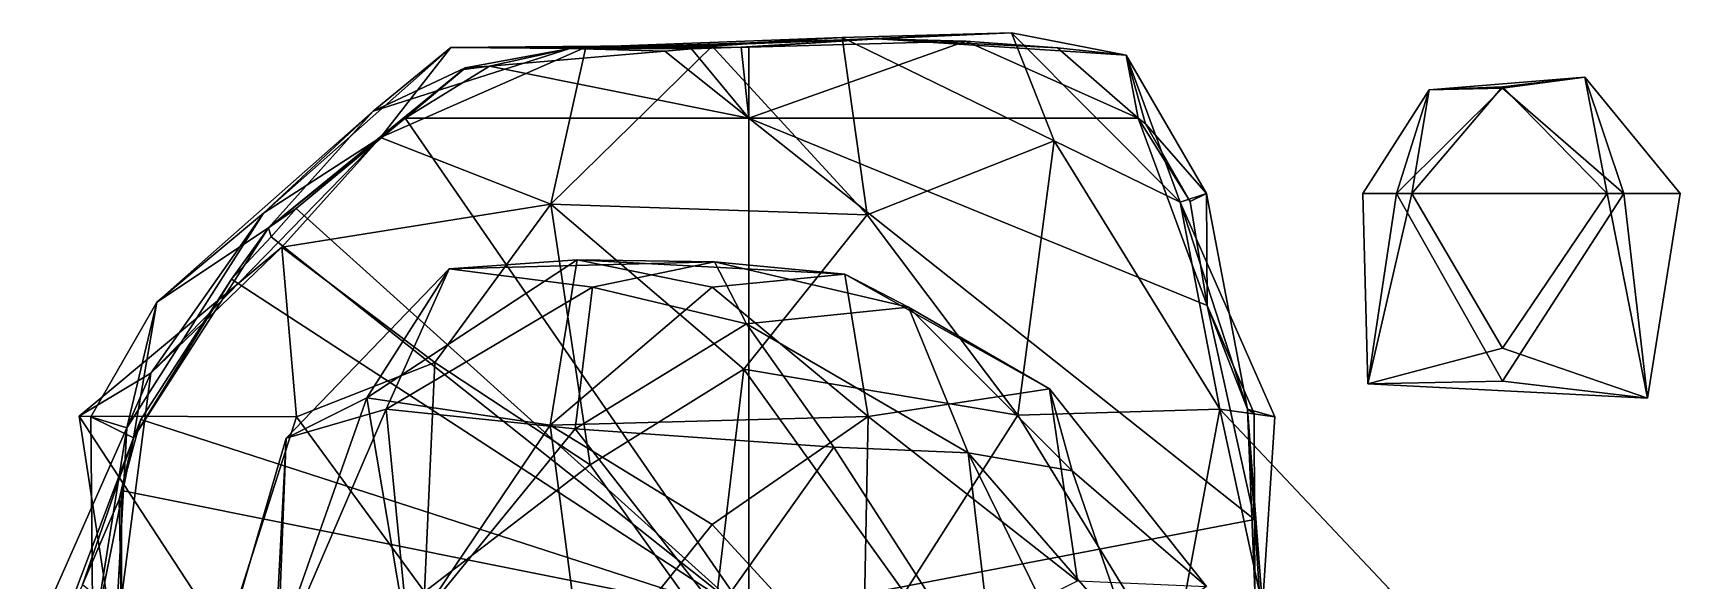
# Model space of a CAD drawing. Extents: x 290034 to 295698, y 4553723 to 4561693.
# Drawn here: x 292612.9 to 292744.2, y 4558003 to 4558046.6 of the extents above; entities that cross this region are included whole.
import ezdxf

# ---------------------------------------------------------------- set-up
doc = ezdxf.new("R2010")
doc.units = 0
doc.layers.add('Au_ppm_Pref_-_0_2', color=7, linetype='CONTINUOUS')

msp = doc.modelspace()

# ---------------------------------------------------------------- linework, layer by layer
at = {"layer": 'Au_ppm_Pref_-_0_2'}
for points in [[(292657, 4558045.49, 1889.56), (292667.09, 4558045.66, 1894.43), (292646.25, 4558045.46, 1894.64)], [(292646.25, 4558045.46, 1894.64), (292667.09, 4558045.66, 1894.43), (292655.72, 4558045.39, 1900.79)], [(292657, 4558045.49, 1889.56), (292654.22, 4558032.98, 1882.99), (292667.06, 4558045.57, 1884.8)], [(292679.43, 4558032.13, 1883.72), (292667.06, 4558045.57, 1884.8), (292654.22, 4558032.98, 1882.99)], [(292680.25, 4558046.15, 1900.71), (292669.38, 4558045.49, 1905.72), (292655.72, 4558045.39, 1900.79)], [(292680.25, 4558046.15, 1900.71), (292655.72, 4558045.39, 1900.79), (292667.09, 4558045.66, 1894.43)], [(292657, 4558045.49, 1889.56), (292677.44, 4558046.25, 1889.46), (292667.09, 4558045.66, 1894.43)], [(292657, 4558045.49, 1889.56), (292667.06, 4558045.57, 1884.8), (292677.44, 4558046.25, 1889.46)], [(292679.43, 4558032.13, 1883.72), (292677.44, 4558046.25, 1889.46), (292667.06, 4558045.57, 1884.8)], [(292680.25, 4558046.15, 1900.71), (292667.09, 4558045.66, 1894.43), (292690.92, 4558046.62, 1895.69)], [(292677.44, 4558046.25, 1889.46), (292690.92, 4558046.62, 1895.69), (292667.09, 4558045.66, 1894.43)], [(292669.38, 4558045.49, 1905.72), (292680.25, 4558046.15, 1900.71), (292670, 4558045.5, 1905.69)], [(292670, 4558045.5, 1905.69), (292680.25, 4558046.15, 1900.71), (292687.28, 4558045.96, 1903.99)], [(292670, 4558045.5, 1905.69), (292687.28, 4558045.96, 1903.99), (292670, 4558039.84, 1906.25)], [(292687.28, 4558045.96, 1903.99), (292701.03, 4558039.84, 1903.29), (292670, 4558039.84, 1906.25)], [(292677.44, 4558046.25, 1889.46), (292694.32, 4558038.03, 1888.44), (292690.92, 4558046.62, 1895.69)], [(292679.43, 4558032.13, 1883.72), (292694.32, 4558038.03, 1888.44), (292677.44, 4558046.25, 1889.46)], [(292680.25, 4558046.15, 1900.71), (292690.92, 4558046.62, 1895.69), (292700.05, 4558044.85, 1900.58)], [(292680.25, 4558046.15, 1900.71), (292694.6, 4558045.44, 1903.34), (292687.28, 4558045.96, 1903.99)], [(292680.25, 4558046.15, 1900.71), (292700.05, 4558044.85, 1900.58), (292694.6, 4558045.44, 1903.34)], [(292701.03, 4558039.84, 1903.29), (292687.28, 4558045.96, 1903.99), (292694.6, 4558045.44, 1903.34)], [(292690.92, 4558046.62, 1895.69), (292694.32, 4558038.03, 1888.44), (292704.36, 4558033.14, 1894.52)], [(292704.36, 4558033.14, 1894.52), (292700.05, 4558044.85, 1900.58), (292690.92, 4558046.62, 1895.69)], [(292646.25, 4558045.46, 1894.64), (292640.04, 4558040.38, 1900.6), (292631.31, 4558032.26, 1894.34)], [(292631.31, 4558032.26, 1894.34), (292640.63, 4558038.28, 1888.61), (292646.25, 4558045.46, 1894.64)], [(292655.72, 4558045.39, 1900.79), (292640.04, 4558040.38, 1900.6), (292646.25, 4558045.46, 1894.64)], [(292647.39, 4558043.83, 1906.52), (292640.04, 4558040.38, 1900.6), (292655.72, 4558045.39, 1900.79)], [(292657, 4558045.49, 1889.56), (292646.25, 4558045.46, 1894.64), (292640.63, 4558038.28, 1888.61)], [(292657, 4558045.49, 1889.56), (292640.63, 4558038.28, 1888.61), (292654.22, 4558032.98, 1882.99)], [(292655.72, 4558045.39, 1900.79), (292649.33, 4558043.98, 1906.55), (292647.39, 4558043.83, 1906.52)], [(292655.72, 4558045.39, 1900.79), (292663.29, 4558045.16, 1906.05), (292649.33, 4558043.98, 1906.55)], [(292663.29, 4558045.16, 1906.05), (292670, 4558039.84, 1906.25), (292649.33, 4558043.98, 1906.55)], [(292655.72, 4558045.39, 1900.79), (292669.38, 4558045.49, 1905.72), (292665.43, 4558045.35, 1905.92)], [(292655.72, 4558045.39, 1900.79), (292665.43, 4558045.35, 1905.92), (292663.29, 4558045.16, 1906.05)], [(292663.29, 4558045.16, 1906.05), (292665.43, 4558045.35, 1905.92), (292670, 4558039.84, 1906.25)], [(292665.43, 4558045.35, 1905.92), (292669.38, 4558045.49, 1905.72), (292670, 4558039.84, 1906.25)], [(292669.38, 4558045.49, 1905.72), (292670, 4558045.5, 1905.69), (292670, 4558039.84, 1906.25)], [(292700.05, 4558044.85, 1900.58), (292701.03, 4558039.84, 1903.29), (292694.6, 4558045.44, 1903.34)], [(292700.05, 4558044.85, 1900.58), (292706.47, 4558033.84, 1900.58), (292701.6, 4558039.37, 1903.27)], [(292701.03, 4558039.84, 1903.29), (292700.05, 4558044.85, 1900.58), (292701.6, 4558039.37, 1903.27)], [(292704.36, 4558033.14, 1894.52), (292706.47, 4558033.84, 1900.58), (292700.05, 4558044.85, 1900.58)], [(292631.71, 4558031.08, 1906.34), (292647.39, 4558043.83, 1906.52), (292642.6, 4558039.84, 1907.06)], [(292631.71, 4558031.08, 1906.34), (292640.04, 4558040.38, 1900.6), (292647.39, 4558043.83, 1906.52)], [(292647.26, 4558043.71, 1906.63), (292649.33, 4558043.98, 1906.55), (292642.6, 4558039.84, 1907.06)], [(292649.33, 4558043.98, 1906.55), (292670, 4558039.84, 1906.25), (292642.6, 4558039.84, 1907.06)], [(292642.6, 4558039.84, 1907.06), (292647.39, 4558043.83, 1906.52), (292647.26, 4558043.71, 1906.63)], [(292647.56, 4558043.87, 1906.61), (292649.33, 4558043.98, 1906.55), (292647.26, 4558043.71, 1906.63)], [(292647.39, 4558043.83, 1906.52), (292647.56, 4558043.87, 1906.61), (292647.26, 4558043.71, 1906.63)], [(292647.39, 4558043.83, 1906.52), (292649.33, 4558043.98, 1906.55), (292647.56, 4558043.87, 1906.61)], [(292724.22, 4558042.1, 1775.86), (292736.61, 4558043.11, 1775.86), (292730.06, 4558042.22, 1778.65)], [(292736.61, 4558043.11, 1775.86), (292724.22, 4558042.1, 1775.86), (292730.06, 4558042.34, 1773.02)], [(292738.38, 4558033.84, 1771.94), (292736.61, 4558043.11, 1775.86), (292730.06, 4558042.34, 1773.02)], [(292736.61, 4558043.11, 1775.86), (292739.72, 4558033.84, 1780.41), (292730.06, 4558042.22, 1778.65)], [(292738.38, 4558033.84, 1771.94), (292744.2, 4558033.84, 1775.86), (292736.61, 4558043.11, 1775.86)], [(292736.61, 4558043.11, 1775.86), (292744.2, 4558033.84, 1775.86), (292739.72, 4558033.84, 1780.41)], [(292718.91, 4558033.84, 1775.86), (292724.22, 4558042.1, 1775.86), (292721.61, 4558033.84, 1779.84)], [(292724.22, 4558042.1, 1775.86), (292718.91, 4558033.84, 1775.86), (292722.83, 4558033.84, 1772.45)], [(292724.22, 4558042.1, 1775.86), (292730.06, 4558042.22, 1778.65), (292721.61, 4558033.84, 1779.84)], [(292739.72, 4558033.84, 1780.41), (292721.61, 4558033.84, 1779.84), (292730.06, 4558042.22, 1778.65)], [(292738.38, 4558033.84, 1771.94), (292730.06, 4558042.34, 1773.02), (292722.83, 4558033.84, 1772.45)], [(292724.22, 4558042.1, 1775.86), (292722.83, 4558033.84, 1772.45), (292730.06, 4558042.34, 1773.02)], [(292622.8, 4558025.16, 1900.58), (292640.04, 4558040.38, 1900.6), (292631.71, 4558031.08, 1906.34)], [(292631.31, 4558032.26, 1894.34), (292640.04, 4558040.38, 1900.6), (292622.8, 4558025.16, 1900.58)], [(292633.92, 4558032.64, 1907.84), (292631.71, 4558031.08, 1906.34), (292642.6, 4558039.84, 1907.06)], [(292642.6, 4558039.84, 1907.06), (292670, 4558000.15, 1909.14), (292633.92, 4558032.64, 1907.84)], [(292642.6, 4558039.84, 1907.06), (292670, 4558039.84, 1906.25), (292670, 4558000.15, 1909.14)], [(292710.3, 4558007.86, 1904.57), (292670, 4558000.15, 1909.14), (292670, 4558039.84, 1906.25)], [(292701.03, 4558039.84, 1903.29), (292706.51, 4558024.91, 1903.78), (292670, 4558039.84, 1906.25)], [(292706.51, 4558024.91, 1903.78), (292710.3, 4558007.86, 1904.57), (292670, 4558039.84, 1906.25)], [(292701.03, 4558039.84, 1903.29), (292705.16, 4558033.19, 1903.35), (292706.51, 4558024.91, 1903.78)], [(292701.03, 4558039.84, 1903.29), (292701.6, 4558039.37, 1903.27), (292705.16, 4558033.19, 1903.35)], [(292701.6, 4558039.37, 1903.27), (292706.47, 4558033.84, 1900.58), (292705.16, 4558033.19, 1903.35)], [(292631.31, 4558032.26, 1894.34), (292622.33, 4558019.5, 1888.71), (292640.63, 4558038.28, 1888.61)], [(292632.78, 4558029.56, 1884.2), (292640.63, 4558038.28, 1888.61), (292622.33, 4558019.5, 1888.71)], [(292654.22, 4558032.98, 1882.99), (292640.63, 4558038.28, 1888.61), (292632.78, 4558029.56, 1884.2)], [(292691.44, 4558016.17, 1883.5), (292694.32, 4558038.03, 1888.44), (292679.43, 4558032.13, 1883.72)], [(292691.44, 4558016.17, 1883.5), (292707.52, 4558016.65, 1887.97), (292694.32, 4558038.03, 1888.44)], [(292694.32, 4558038.03, 1888.44), (292707.52, 4558016.65, 1887.97), (292704.36, 4558033.14, 1894.52)], [(292704.36, 4558033.14, 1894.52), (292709.74, 4558016.65, 1900.6), (292706.47, 4558033.84, 1900.58)], [(292705.16, 4558033.19, 1903.35), (292706.47, 4558033.84, 1900.58), (292706.51, 4558024.91, 1903.78)], [(292706.47, 4558033.84, 1900.58), (292709.74, 4558016.65, 1900.6), (292706.51, 4558024.91, 1903.78)], [(292719.32, 4558018.65, 1775.86), (292718.91, 4558033.84, 1775.86), (292721.61, 4558033.84, 1779.84)], [(292718.91, 4558033.84, 1775.86), (292719.32, 4558018.65, 1775.86), (292722.83, 4558033.84, 1772.45)], [(292719.32, 4558018.65, 1775.86), (292721.61, 4558033.84, 1779.84), (292730.06, 4558018.87, 1780.85)], [(292719.32, 4558018.65, 1775.86), (292730.06, 4558021.49, 1771.74), (292722.83, 4558033.84, 1772.45)], [(292730.06, 4558018.87, 1780.85), (292721.61, 4558033.84, 1779.84), (292739.72, 4558033.84, 1780.41)], [(292738.38, 4558033.84, 1771.94), (292722.83, 4558033.84, 1772.45), (292730.06, 4558021.49, 1771.74)], [(292738.38, 4558033.84, 1771.94), (292730.06, 4558021.49, 1771.74), (292741.6, 4558017.52, 1775.86)], [(292741.6, 4558017.52, 1775.86), (292730.06, 4558018.87, 1780.85), (292739.72, 4558033.84, 1780.41)], [(292738.38, 4558033.84, 1771.94), (292741.6, 4558017.52, 1775.86), (292744.2, 4558033.84, 1775.86)], [(292744.2, 4558033.84, 1775.86), (292741.6, 4558017.52, 1775.86), (292739.72, 4558033.84, 1780.41)], [(292631.71, 4558031.08, 1906.34), (292633.92, 4558032.64, 1907.84), (292631.93, 4558030.37, 1908.07)], [(292633.92, 4558032.64, 1907.84), (292670, 4558000.15, 1909.14), (292631.93, 4558030.37, 1908.07)], [(292654.22, 4558032.98, 1882.99), (292632.78, 4558029.56, 1884.2), (292644.97, 4558020.37, 1879.85)], [(292644.97, 4558020.37, 1879.85), (292657.35, 4558012.21, 1879.46), (292654.22, 4558032.98, 1882.99)], [(292654.22, 4558032.98, 1882.99), (292657.35, 4558012.21, 1879.46), (292669.58, 4558019.83, 1880.31)], [(292679.43, 4558032.13, 1883.72), (292654.22, 4558032.98, 1882.99), (292669.58, 4558019.83, 1880.31)], [(292704.36, 4558033.14, 1894.52), (292707.52, 4558016.65, 1887.97), (292711.91, 4558016.02, 1894.64)], [(292711.91, 4558016.02, 1894.64), (292709.74, 4558016.65, 1900.6), (292704.36, 4558033.14, 1894.52)], [(292620.41, 4558015.15, 1894.39), (292631.31, 4558032.26, 1894.34), (292622.8, 4558025.16, 1900.58)], [(292620.41, 4558015.15, 1894.39), (292622.33, 4558019.5, 1888.71), (292631.31, 4558032.26, 1894.34)], [(292669.58, 4558019.83, 1880.31), (292691.44, 4558016.17, 1883.5), (292679.43, 4558032.13, 1883.72)], [(292628.76, 4558026.99, 1908.01), (292620.95, 4558014.36, 1905.85), (292631.71, 4558031.08, 1906.34)], [(292620.95, 4558014.36, 1905.85), (292622.8, 4558025.16, 1900.58), (292631.71, 4558031.08, 1906.34)], [(292631.71, 4558031.08, 1906.34), (292631.93, 4558030.37, 1908.07), (292628.76, 4558026.99, 1908.01)], [(292670, 4558000.15, 1909.14), (292628.76, 4558026.99, 1908.01), (292631.93, 4558030.37, 1908.07)], [(292633.93, 4558016.02, 1879.03), (292632.78, 4558029.56, 1884.2), (292616.62, 4558016.07, 1882.67)], [(292632.78, 4558029.56, 1884.2), (292622.33, 4558019.5, 1888.71), (292616.62, 4558016.07, 1882.67)], [(292633.93, 4558016.02, 1879.03), (292644.97, 4558020.37, 1879.85), (292632.78, 4558029.56, 1884.2)], [(292654.16, 4558015.37, 1841.81), (292656.3, 4558028.53, 1848.03), (292639.54, 4558017.54, 1847.41)], [(292656.3, 4558028.53, 1848.03), (292646.12, 4558027.82, 1853.07), (292639.54, 4558017.54, 1847.41)], [(292667.25, 4558028.38, 1853.26), (292646.12, 4558027.82, 1853.07), (292656.3, 4558028.53, 1848.03)], [(292656.3, 4558028.53, 1848.03), (292654.16, 4558015.37, 1841.81), (292667.06, 4558026.35, 1843.69)], [(292656.3, 4558028.53, 1848.03), (292677.64, 4558027.39, 1848.33), (292667.25, 4558028.38, 1853.26)], [(292677.64, 4558027.39, 1848.33), (292656.3, 4558028.53, 1848.03), (292667.06, 4558026.35, 1843.69)], [(292646.12, 4558027.82, 1853.07), (292641.08, 4558016.63, 1859.1), (292633.11, 4558014.33, 1853.07)], [(292646.12, 4558027.82, 1853.07), (292633.11, 4558014.33, 1853.07), (292639.54, 4558017.54, 1847.41)], [(292657.52, 4558026.37, 1857.96), (292641.08, 4558016.63, 1859.1), (292646.12, 4558027.82, 1853.07)], [(292657.52, 4558026.37, 1857.96), (292646.12, 4558027.82, 1853.07), (292667.25, 4558028.38, 1853.26)], [(292669.8, 4558023.45, 1860.19), (292657.52, 4558026.37, 1857.96), (292667.25, 4558028.38, 1853.26)], [(292677.64, 4558027.39, 1848.33), (292667.06, 4558026.35, 1843.69), (292679.51, 4558016.05, 1841.16)], [(292682.72, 4558024.77, 1854.54), (292669.8, 4558023.45, 1860.19), (292667.25, 4558028.38, 1853.26)], [(292667.25, 4558028.38, 1853.26), (292677.64, 4558027.39, 1848.33), (292682.72, 4558024.77, 1854.54)], [(292677.64, 4558027.39, 1848.33), (292679.51, 4558016.05, 1841.16), (292693.95, 4558018.27, 1847.06)], [(292682.72, 4558024.77, 1854.54), (292677.64, 4558027.39, 1848.33), (292693.95, 4558018.27, 1847.06)], [(292628.76, 4558026.99, 1908.01), (292621.53, 4558015.83, 1907.91), (292620.95, 4558014.36, 1905.85)], [(292670, 4558000.15, 1909.14), (292621.53, 4558015.83, 1907.91), (292628.76, 4558026.99, 1908.01)], [(292656.15, 4558015.07, 1863.84), (292641.08, 4558016.63, 1859.1), (292657.52, 4558026.37, 1857.96)], [(292667.06, 4558026.35, 1843.69), (292654.16, 4558015.37, 1841.81), (292679.51, 4558016.05, 1841.16)], [(292656.15, 4558015.07, 1863.84), (292657.52, 4558026.37, 1857.96), (292669.8, 4558023.45, 1860.19)], [(292620.95, 4558014.36, 1905.85), (292617.54, 4558016.02, 1900.58), (292622.8, 4558025.16, 1900.58)], [(292620.41, 4558015.15, 1894.39), (292622.8, 4558025.16, 1900.58), (292617.54, 4558016.02, 1900.58)], [(292687.47, 4558013.17, 1857.87), (292669.8, 4558023.45, 1860.19), (292682.72, 4558024.77, 1854.54)], [(292682.72, 4558024.77, 1854.54), (292695.76, 4558011.72, 1853.07), (292687.47, 4558013.17, 1857.87)], [(292695.76, 4558011.72, 1853.07), (292682.72, 4558024.77, 1854.54), (292693.95, 4558018.27, 1847.06)], [(292706.51, 4558024.91, 1903.78), (292710.27, 4558016.29, 1904), (292710.3, 4558007.86, 1904.57)], [(292706.51, 4558024.91, 1903.78), (292709.74, 4558016.65, 1900.6), (292710.27, 4558016.29, 1904)], [(292676.76, 4558013.61, 1862.77), (292656.15, 4558015.07, 1863.84), (292669.8, 4558023.45, 1860.19)], [(292676.76, 4558013.61, 1862.77), (292669.8, 4558023.45, 1860.19), (292687.47, 4558013.17, 1857.87)], [(292719.32, 4558018.65, 1775.86), (292741.6, 4558017.52, 1775.86), (292730.06, 4558021.49, 1771.74)], [(292619.47, 4557997.55, 1888.84), (292616.62, 4558016.07, 1882.67), (292622.33, 4558019.5, 1888.71)], [(292620.41, 4558015.15, 1894.39), (292619.47, 4557997.55, 1888.84), (292622.33, 4558019.5, 1888.71)], [(292633.93, 4558016.02, 1879.03), (292644.13, 4558002.09, 1879.19), (292644.97, 4558020.37, 1879.85)], [(292644.13, 4558002.09, 1879.19), (292657.35, 4558012.21, 1879.46), (292644.97, 4558020.37, 1879.85)], [(292667.07, 4557998.68, 1878.32), (292669.58, 4558019.83, 1880.31), (292657.35, 4558012.21, 1879.46)], [(292667.07, 4557998.68, 1878.32), (292682.4, 4558002, 1880.21), (292669.58, 4558019.83, 1880.31)], [(292669.58, 4558019.83, 1880.31), (292682.4, 4558002, 1880.21), (292691.44, 4558016.17, 1883.5)], [(292696.19, 4558002.97, 1839.58), (292693.95, 4558018.27, 1847.06), (292679.51, 4558016.05, 1841.16)], [(292695.76, 4558011.72, 1853.07), (292693.95, 4558018.27, 1847.06), (292706.45, 4558002.51, 1847.28)], [(292696.19, 4558002.97, 1839.58), (292706.45, 4558002.51, 1847.28), (292693.95, 4558018.27, 1847.06)], [(292741.6, 4558017.52, 1775.86), (292719.32, 4558018.65, 1775.86), (292730.06, 4558018.87, 1780.85)], [(292633.11, 4558014.33, 1853.07), (292632.2, 4557996.66, 1847.53), (292639.54, 4558017.54, 1847.41)], [(292642.76, 4557998.46, 1841.72), (292639.54, 4558017.54, 1847.41), (292632.2, 4557996.66, 1847.53)], [(292654.16, 4558015.37, 1841.81), (292639.54, 4558017.54, 1847.41), (292642.76, 4557998.46, 1841.72)], [(292628.25, 4557998.29, 1882.32), (292633.93, 4558016.02, 1879.03), (292616.62, 4558016.07, 1882.67)], [(292628.25, 4557998.29, 1882.32), (292616.62, 4558016.07, 1882.67), (292619.47, 4557997.55, 1888.84)], [(292620.95, 4558014.36, 1905.85), (292617.71, 4557998.09, 1900.6), (292617.54, 4558016.02, 1900.58)], [(292620.41, 4558015.15, 1894.39), (292617.54, 4558016.02, 1900.58), (292617.71, 4557998.09, 1900.6)], [(292670, 4558000.15, 1909.14), (292620, 4558010.17, 1907.91), (292621.53, 4558015.83, 1907.91)], [(292620, 4558010.17, 1907.91), (292620.95, 4558014.36, 1905.85), (292621.53, 4558015.83, 1907.91)], [(292633.93, 4558016.02, 1879.03), (292628.25, 4557998.29, 1882.32), (292644.13, 4558002.09, 1879.19)], [(292642.85, 4557998.75, 1864.62), (292632.44, 4557996.57, 1858.61), (292641.08, 4558016.63, 1859.1)], [(292633.11, 4558014.33, 1853.07), (292641.08, 4558016.63, 1859.1), (292632.44, 4557996.57, 1858.61)], [(292641.08, 4558016.63, 1859.1), (292656.15, 4558015.07, 1863.84), (292642.85, 4557998.75, 1864.62)], [(292656.87, 4557994.77, 1837.53), (292654.16, 4558015.37, 1841.81), (292642.76, 4557998.46, 1841.72)], [(292654.16, 4558015.37, 1841.81), (292667.06, 4558007.45, 1838.11), (292679.51, 4558016.05, 1841.16)], [(292656.87, 4557994.77, 1837.53), (292667.06, 4558007.45, 1838.11), (292654.16, 4558015.37, 1841.81)], [(292679.08, 4557994.37, 1835.86), (292679.51, 4558016.05, 1841.16), (292667.06, 4558007.45, 1838.11)], [(292679.08, 4557994.37, 1835.86), (292696.19, 4558002.97, 1839.58), (292679.51, 4558016.05, 1841.16)], [(292703.7, 4557996.12, 1883.49), (292691.44, 4558016.17, 1883.5), (292682.4, 4558002, 1880.21)], [(292703.7, 4557996.12, 1883.49), (292707.52, 4558016.65, 1887.97), (292691.44, 4558016.17, 1883.5)], [(292703.7, 4557996.12, 1883.49), (292721.05, 4558002.3, 1889), (292707.52, 4558016.65, 1887.97)], [(292721.05, 4558002.3, 1889), (292710.92, 4558000.93, 1895.29), (292707.52, 4558016.65, 1887.97)], [(292707.52, 4558016.65, 1887.97), (292710.92, 4558000.93, 1895.29), (292711.91, 4558016.02, 1894.64)], [(292709.74, 4558016.65, 1900.6), (292710.92, 4557998.2, 1900.58), (292710.32, 4558002.2, 1904.98)], [(292709.74, 4558016.65, 1900.6), (292710.32, 4558002.2, 1904.98), (292710.3, 4558007.86, 1904.57)], [(292709.74, 4558016.65, 1900.6), (292710.3, 4558007.86, 1904.57), (292710.27, 4558016.29, 1904)], [(292710.92, 4558000.93, 1895.29), (292709.74, 4558016.65, 1900.6), (292711.91, 4558016.02, 1894.64)], [(292710.92, 4558000.93, 1895.29), (292710.92, 4557998.2, 1900.58), (292709.74, 4558016.65, 1900.6)], [(292620.41, 4558015.15, 1894.39), (292617.71, 4557998.09, 1900.6), (292612.94, 4557998.2, 1894.64)], [(292620.41, 4558015.15, 1894.39), (292612.94, 4557998.2, 1894.64), (292619.47, 4557997.55, 1888.84)], [(292620.95, 4558014.36, 1905.85), (292616.88, 4558002.63, 1907.3), (292614.83, 4557998.2, 1906.52)], [(292620.95, 4558014.36, 1905.85), (292614.83, 4557998.2, 1906.52), (292617.71, 4557998.09, 1900.6)], [(292620.95, 4558014.36, 1905.85), (292619.8, 4558009.45, 1907.87), (292616.88, 4558002.63, 1907.3)], [(292619.8, 4558009.45, 1907.87), (292620.95, 4558014.36, 1905.85), (292620, 4558010.17, 1907.91)], [(292632.44, 4557996.57, 1858.61), (292628.42, 4557998.2, 1853.07), (292633.11, 4558014.33, 1853.07)], [(292633.11, 4558014.33, 1853.07), (292628.42, 4557998.2, 1853.07), (292632.2, 4557996.66, 1847.53)], [(292656.15, 4558015.07, 1863.84), (292667.5, 4558000.57, 1865.6), (292642.85, 4557998.75, 1864.62)], [(292676.76, 4558013.61, 1862.77), (292667.5, 4558000.57, 1865.6), (292656.15, 4558015.07, 1863.84)], [(292689.79, 4557993.42, 1863.52), (292667.5, 4558000.57, 1865.6), (292676.76, 4558013.61, 1862.77)], [(292676.76, 4558013.61, 1862.77), (292687.47, 4558013.17, 1857.87), (292689.79, 4557993.42, 1863.52)], [(292689.79, 4557993.42, 1863.52), (292687.47, 4558013.17, 1857.87), (292694.82, 4557998.2, 1859.01)], [(292700.42, 4557998.2, 1854.42), (292694.82, 4557998.2, 1859.01), (292687.47, 4558013.17, 1857.87)], [(292687.47, 4558013.17, 1857.87), (292695.76, 4558011.72, 1853.07), (292700.42, 4557998.2, 1854.42)], [(292667.07, 4557998.68, 1878.32), (292657.35, 4558012.21, 1879.46), (292644.13, 4558002.09, 1879.19)], [(292700.42, 4557998.2, 1854.42), (292695.76, 4558011.72, 1853.07), (292706.45, 4558002.51, 1847.28)], [(292620, 4558000.15, 1907.97), (292619.8, 4558009.45, 1907.87), (292620, 4558010.17, 1907.91)], [(292670, 4558000.15, 1909.14), (292620, 4558000.15, 1907.97), (292620, 4558010.17, 1907.91)], [(292620, 4558000.15, 1907.97), (292616.88, 4558002.63, 1907.3), (292619.8, 4558009.45, 1907.87)], [(292710.3, 4558007.86, 1904.57), (292710.32, 4558002.2, 1904.98), (292670, 4558000.15, 1909.14)], [(292656.87, 4557994.77, 1837.53), (292679.08, 4557994.37, 1835.86), (292667.06, 4558007.45, 1838.11)]]:
    msp.add_3dface(points, dxfattribs=at)

doc.saveas('drawing.dxf')
